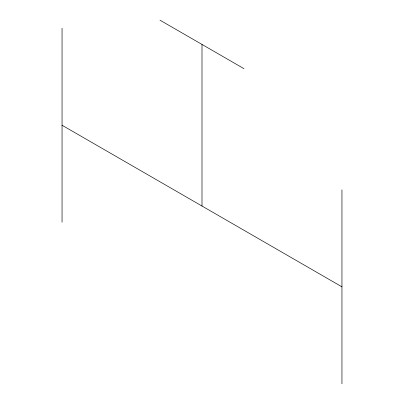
<?xml version="1.0" encoding="UTF-8"?>
<svg xmlns="http://www.w3.org/2000/svg" width="404" height="404" viewBox="0 0 404 404"><rect width="100%" height="100%" fill="white"/><g stroke="black" fill="none" stroke-linecap="round" stroke-linejoin="round"><path stroke-width="0.61" d="M160.014 20.2L243.986 68.68M62.049 125.24L341.951 286.84M341.951 189.88L341.951 383.8M202 44.44L202 206.04M62.049 28.28L62.049 222.2"/></g></svg>
